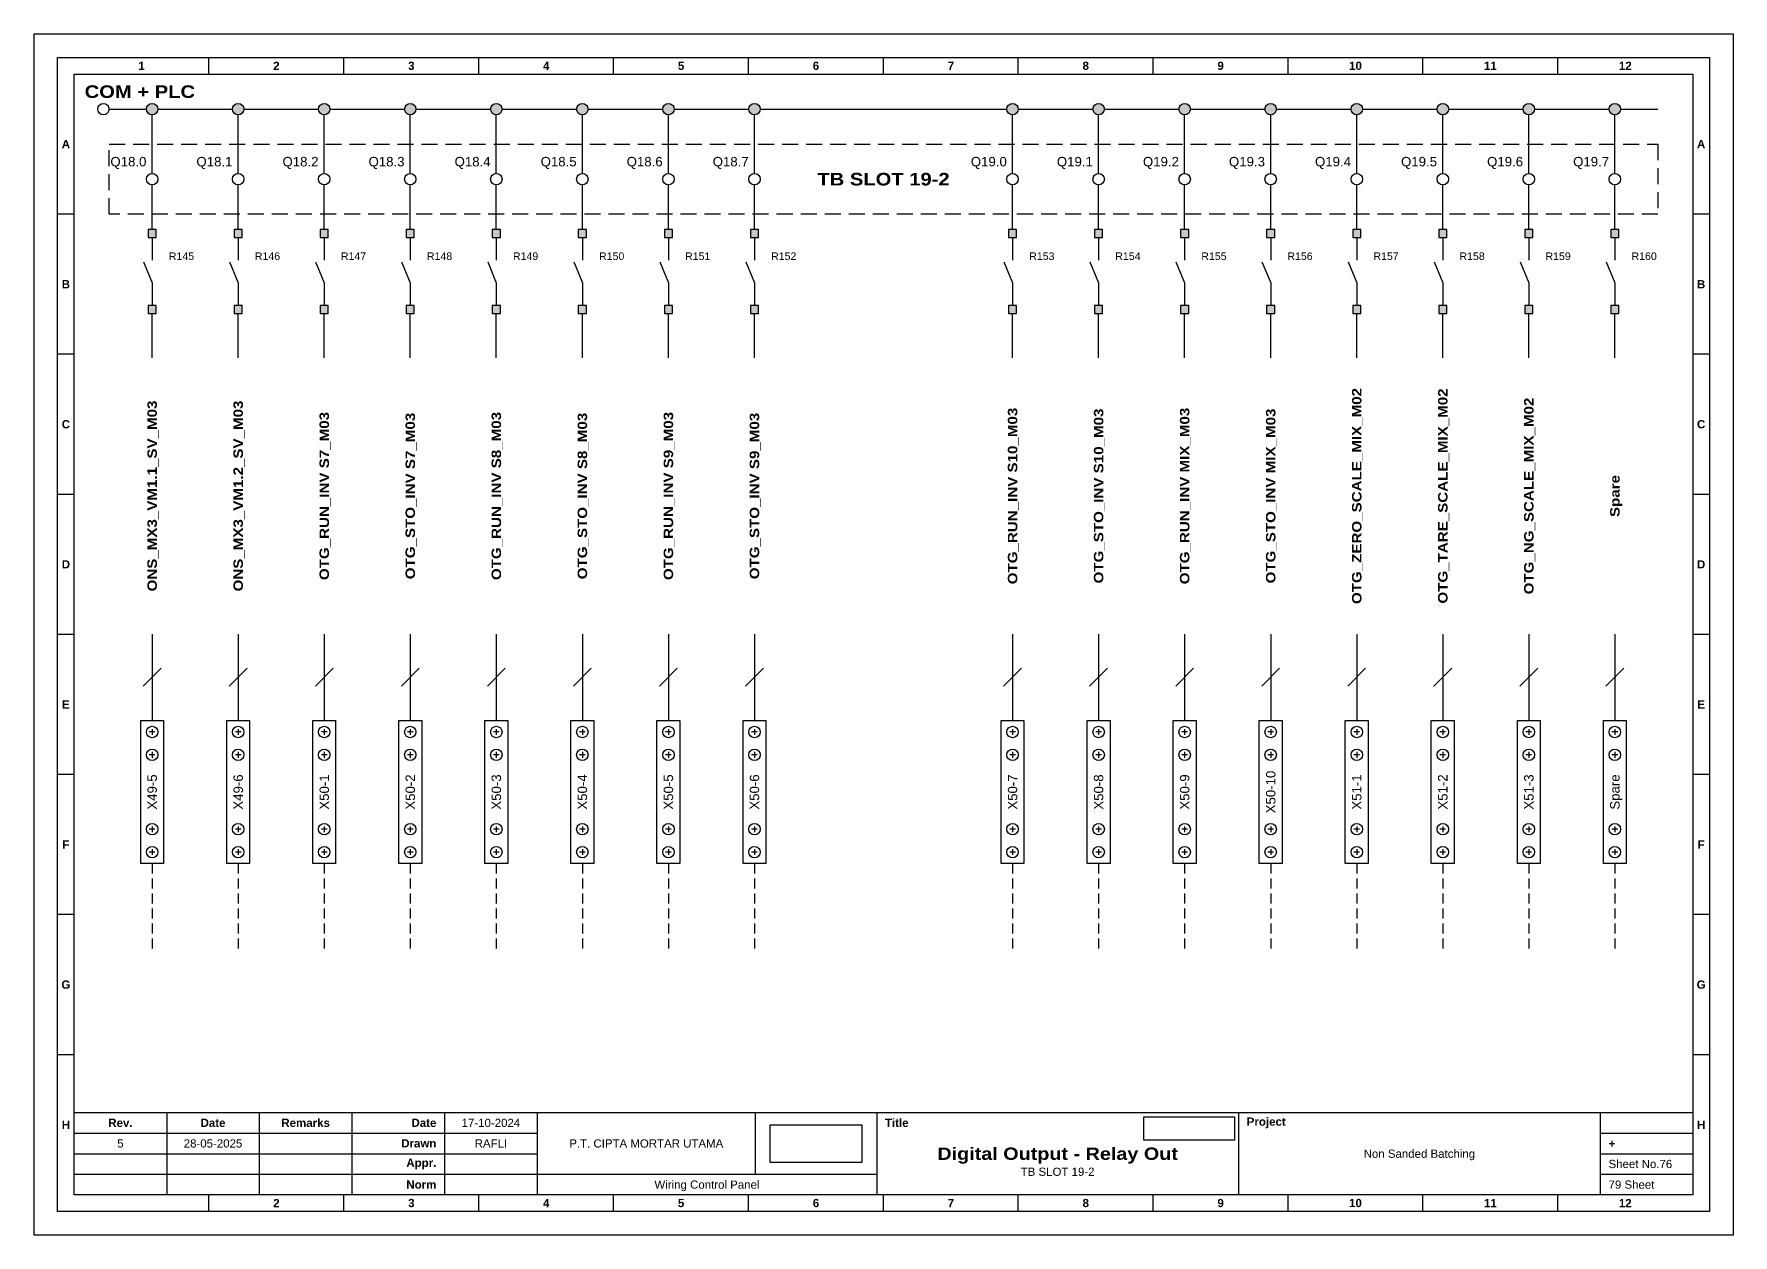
# Model space of a CAD drawing. Header units: millimetres. Extents: x 1512 to 2711, y 1342 to 1994.
# Drawn here: x 2131.7 to 2401.1, y 1341.9 to 1532.4 of the extents above; entities that cross this region are included whole.
import ezdxf
from ezdxf.enums import TextEntityAlignment as Align

# ---------------------------------------------------------------- set-up
doc = ezdxf.new("R2010")
doc.units = ezdxf.units.MM
doc.linetypes.add('HIDDEN', pattern=[9.525, 6.35, -3.175])
doc.styles.add('Bold', font='ariblk.ttf', dxfattribs={"height": 25.4})
doc.styles.get("Standard").update_dxf_attribs({"font": 'arial.ttf'})
picture_1 = doc.add_image_def('image1.png', size_in_pixel=(2048, 847))
picture_2 = doc.add_image_def('image2.png', size_in_pixel=(2092, 542))

# ---------------------------------------------------------------- blocks, each defined once
blk = doc.blocks.new('KOP MU PROJECT')
at = {"color": 6, "ltscale": 50}
for p, q in [((27.74, 184.05), (27.74, 186.66)), ((49.13, 184.05), (49.13, 186.66)), ((70.51, 184.05), (70.51, 186.66)), ((91.89, 184.05), (91.89, 186.66)), ((113.27, 184.05), (113.27, 186.66)), ((134.66, 184.05), (134.66, 186.66)), ((156.04, 184.05), (156.04, 186.66)), ((177.42, 184.05), (177.42, 186.66)), ((198.8, 184.05), (198.8, 186.66)), ((220.19, 184.05), (220.19, 186.66)), ((241.57, 184.05), (241.57, 186.66)), ((6.36, 161.84), (3.75, 161.84)), ((265.59, 161.84), (262.98, 161.84)), ((6.36, 139.63), (3.75, 139.63)), ((265.59, 139.63), (262.98, 139.63)), ((6.36, 117.42), (3.75, 117.42)), ((265.59, 117.42), (262.98, 117.42)), ((6.36, 95.22), (3.75, 95.22)), ((265.59, 95.22), (262.98, 95.22)), ((6.36, 73.01), (3.75, 73.01)), ((265.59, 73.01), (262.98, 73.01)), ((6.36, 50.8), (3.75, 50.8)), ((265.59, 50.8), (262.98, 50.8)), ((6.36, 28.59), (3.75, 28.59)), ((265.59, 28.59), (262.98, 28.59)), ((27.74, 3.75), (27.74, 6.36)), ((49.13, 3.75), (49.13, 6.36)), ((70.51, 3.75), (70.51, 6.36)), ((91.89, 3.75), (91.89, 6.36)), ((113.27, 3.75), (113.27, 6.36)), ((134.66, 3.75), (134.66, 6.36)), ((156.04, 3.75), (156.04, 6.36)), ((177.42, 3.75), (177.42, 6.36)), ((198.8, 3.75), (198.8, 6.36)), ((220.19, 3.75), (220.19, 6.36)), ((241.57, 3.75), (241.57, 6.36))]:
    blk.add_line(p, q, dxfattribs=at)
at = {"ltscale": 50}
for p, q in [((6.36, 19.41), (262.98, 19.41)), ((21.04, 19.41), (21.04, 6.36)), ((35.72, 19.41), (35.72, 6.36)), ((50.41, 19.41), (50.41, 6.36)), ((65.09, 19.41), (65.09, 6.36)), ((79.77, 19.41), (79.77, 6.36)), ((114.35, 19.41), (114.35, 9.62)), ((133.6, 19.41), (133.6, 6.36)), ((190.95, 19.41), (190.95, 6.36)), ((248.3, 19.41), (248.3, 6.36)), ((6.36, 16.15), (79.77, 16.15)), ((248.3, 16.15), (262.98, 16.15)), ((6.36, 12.89), (79.77, 12.89)), ((248.3, 12.89), (262.98, 12.89)), ((6.36, 9.62), (133.6, 9.62)), ((248.3, 9.62), (262.98, 9.62))]:
    blk.add_line(p, q, dxfattribs=at)
at = {"color": 1, "ltscale": 50}
blk.add_lwpolyline([(269.34, 0), (0, 0), (0, 190.41), (269.34, 190.41)], close=True, dxfattribs=at)
at = {"color": 6, "ltscale": 50}
for points in [[(265.59, 3.75), (3.75, 3.75), (3.75, 186.66), (265.59, 186.66)], [(262.98, 6.36), (6.36, 6.36), (6.36, 184.05), (262.98, 184.05)]]:
    blk.add_lwpolyline(points, close=True, dxfattribs=at)
at = {"ltscale": 50, "char_height": 1.305, "attachment_point": 4}
for s, width, heights, insert in [('\\pxqc;{\\fArial|b1|i0|c0|p34;1}', 21.3825, [2.51], (6.36, 185.36)), ('\\pxqc;{\\fArial|b1|i0|c0|p34;2}', 21.3825, [2.51], (27.74, 185.36)), ('\\pxqc;{\\fArial|b1|i0|c0|p34;3}', 21.3825, [2.51], (49.13, 185.36)), ('\\pxqc;{\\fArial|b1|i0|c0|p34;4}', 21.3825, [2.51], (70.51, 185.36)), ('\\pxqc;{\\fArial|b1|i0|c0|p34;5}', 21.3825, [2.51], (91.89, 185.36)), ('\\pxqc;{\\fArial|b1|i0|c0|p34;6}', 21.3825, [2.51], (113.27, 185.36)), ('\\pxqc;{\\fArial|b1|i0|c0|p34;7}', 21.3825, [2.51], (134.66, 185.36)), ('\\pxqc;{\\fArial|b1|i0|c0|p34;8}', 21.3825, [2.51], (156.04, 185.36)), ('\\pxqc;{\\fArial|b1|i0|c0|p34;9}', 21.3825, [2.51], (177.42, 185.36)), ('\\pxqc;{\\fArial|b1|i0|c0|p34;10}', 21.3825, [2.51], (198.8, 185.36)), ('\\pxqc;{\\fArial|b1|i0|c0|p34;11}', 21.3825, [2.51], (220.19, 185.36)), ('\\pxqc;{\\fArial|b1|i0|c0|p34;12}', 21.3825, [2.51], (241.57, 185.36)), ('\\pxqc;{\\fArial|b1|i0|c0|p34;A}', 2.61, [2.51], (3.75, 172.95)), ('\\pxqc;{\\fArial|b1|i0|c0|p34;A}', 2.61, [2.51], (262.98, 172.95)), ('\\pxqc;{\\fArial|b1|i0|c0|p34;B}', 2.61, [2.51], (3.75, 150.74)), ('\\pxqc;{\\fArial|b1|i0|c0|p34;B}', 2.61, [2.51], (262.98, 150.74)), ('\\pxqc;{\\fArial|b1|i0|c0|p34;C}', 2.61, [2.51], (3.75, 128.53)), ('\\pxqc;{\\fArial|b1|i0|c0|p34;C}', 2.61, [2.51], (262.98, 128.53)), ('\\pxqc;{\\fArial|b1|i0|c0|p34;D}', 2.61, [2.51], (3.75, 106.32)), ('\\pxqc;{\\fArial|b1|i0|c0|p34;D}', 2.61, [2.51], (262.98, 106.32)), ('\\pxqc;{\\fArial|b1|i0|c0|p34;E}', 2.61, [2.51], (3.75, 84.11)), ('\\pxqc;{\\fArial|b1|i0|c0|p34;E}', 2.61, [2.51], (262.98, 84.11)), ('\\pxqc;{\\fArial|b1|i0|c0|p34;F}', 2.61, [2.51], (3.75, 61.9)), ('\\pxqc;{\\fArial|b1|i0|c0|p34;F}', 2.61, [2.51], (262.98, 61.9)), ('\\pxqc;{\\fArial|b1|i0|c0|p34;G}', 2.61, [2.51], (3.75, 39.69)), ('\\pxqc;{\\fArial|b1|i0|c0|p34;G}', 2.61, [2.51], (262.98, 39.69)), ('\\pxqc;{\\fArial|b1|i0|c0|p34;H}', 2.61, [2.51], (3.75, 17.47)), ('\\pxqc;{\\fArial|b1|i0|c0|p34;Rev.}', 14.6811, [2.88], (6.36, 17.78)), ('\\pxqc;{\\fArial|b1|i0|c0|p34;Date}', 14.6811, [2.88], (21.04, 17.78)), ('\\pxqc;{\\fArial|b1|i0|c0|p34;Remarks}', 14.6811, [2.88], (35.72, 17.78)), ('\\pxqr;{\\fArial|b1|i0|c0|p34;Date}', 13.3761, [2.88], (50.41, 17.78)), ('\\pxql;{\\fArial|b1|i0|c0|p34;Title}', 50.2419, [2.88], (134.9, 17.78)), ('\\pxql;{\\fArial|b1|i0|c0|p34;Project}', 50.2419, [2.88], (192.25, 17.78)), ('\\pxqc;{\\fArial|b1|i0|c0|p34;H}', 2.61, [2.51], (262.98, 17.47)), ('\\pxqr;{\\fArial|b1|i0|c0|p34;Drawn}', 13.3761, [2.88], (50.41, 14.52)), ('\\pxql;{\\fArial|b1|i0|c0|p34;+}', 14.6811, [2.88], (249.61, 14.52)), ('\\pxqr;{\\fArial|b1|i0|c0|p34;Appr.}', 13.3761, [2.88], (50.41, 11.26)), ('\\pxqr;{\\fArial|b1|i0|c0|p34;Norm}', 13.3761, [2.88], (50.41, 7.99)), ('\\pxqc;{\\fArial|b1|i0|c0|p34;2}', 21.3825, [2.51], (27.74, 5.06)), ('\\pxqc;{\\fArial|b1|i0|c0|p34;3}', 21.3825, [2.51], (49.13, 5.06)), ('\\pxqc;{\\fArial|b1|i0|c0|p34;4}', 21.3825, [2.51], (70.51, 5.06)), ('\\pxqc;{\\fArial|b1|i0|c0|p34;5}', 21.3825, [2.51], (91.89, 5.06)), ('\\pxqc;{\\fArial|b1|i0|c0|p34;6}', 21.3825, [2.51], (113.27, 5.06)), ('\\pxqc;{\\fArial|b1|i0|c0|p34;7}', 21.3825, [2.51], (134.66, 5.06)), ('\\pxqc;{\\fArial|b1|i0|c0|p34;8}', 21.3825, [2.51], (156.04, 5.06)), ('\\pxqc;{\\fArial|b1|i0|c0|p34;9}', 21.3825, [2.51], (177.42, 5.06)), ('\\pxqc;{\\fArial|b1|i0|c0|p34;10}', 21.3825, [2.51], (198.8, 5.06)), ('\\pxqc;{\\fArial|b1|i0|c0|p34;11}', 21.3825, [2.51], (220.19, 5.06)), ('\\pxqc;{\\fArial|b1|i0|c0|p34;12}', 21.3825, [2.51], (241.57, 5.06))]:
    blk.add_mtext_dynamic_manual_height_columns(s, width=width, gutter_width=0.0326, heights=heights, dxfattribs=dict(at, insert=insert))
at = {"ltscale": 50}
for tag, p in [('DATECREATED', (72.43, 17.78)), ('REV', (13.7, 14.52)), ('REVDATE', (28.38, 14.52)), ('REMARKS', (43.06, 14.52)), ('DRAWN', (72.43, 14.52)), ('COMPANY', (97.06, 14.52)), ('PROJECT', (219.62, 12.89)), ('APPR', (72.43, 11.26)), ('NORM', (72.43, 7.99)), ('DRAWINGCATEGORY', (106.68, 7.99)), ('DESCRIPTION', (162.27, 10.03))]:
    blk.add_attdef(tag, text='', height=1.3, dxfattribs=at).set_placement(p, align=Align.MIDDLE_CENTER)
at = {"ltscale": 50, "style": 'Bold'}
blk.add_attdef('TITLE', text='', height=1.96, dxfattribs=at).set_placement((162.27, 12.89), align=Align.MIDDLE_CENTER)
at = {"ltscale": 50}
for tag, p in [('SHEETNUMBER', (249.61, 11.26)), ('TOTALSHEET', (249.61, 7.99))]:
    blk.add_attdef(tag, text='', height=1.3, dxfattribs=at).set_placement(p, align=Align.MIDDLE_LEFT)
image = blk.add_image(picture_1, insert=(116.72, 11.48), size_in_units=(14.5, 6), dxfattribs=at)
image.dxf.flags = 15
image = blk.add_image(picture_2, insert=(175.94, 15.04), size_in_units=(14.36, 3.72), dxfattribs=at)
image.dxf.flags = 15

msp = doc.modelspace()

# ---------------------------------------------------------------- hatches: boundary and pattern name
at = {"true_color": 0x105689}
h = msp.add_hatch(color=146, dxfattribs=at)
h.dxf.hatch_style = 1
h.paths.add_polyline_path([(2383.22, 1520.45, 1), (2381.41, 1520.45, 1)])
h.paths.add_polyline_path([(2369.58, 1520.45, 1), (2367.77, 1520.45, 1)])
h.paths.add_polyline_path([(2355.94, 1520.45, 1), (2354.13, 1520.45, 1)])
h.paths.add_polyline_path([(2342.3, 1520.45, 1), (2340.49, 1520.45, 1)])
h.paths.add_polyline_path([(2328.66, 1520.45, 1), (2326.85, 1520.45, 1)])
h.paths.add_polyline_path([(2315.02, 1520.45, 1), (2313.21, 1520.45, 1)])
h.paths.add_polyline_path([(2301.38, 1520.45, 1), (2299.57, 1520.45, 1)])
h.paths.add_polyline_path([(2287.74, 1520.45, 1), (2285.93, 1520.45, 1)])
h.paths.add_polyline_path([(2246.83, 1520.45, 1), (2245.01, 1520.45, 1)])
h.paths.add_polyline_path([(2233.19, 1520.45, 1), (2231.37, 1520.45, 1)])
h.paths.add_polyline_path([(2219.55, 1520.45, 1), (2217.73, 1520.45, 1)])
h.paths.add_polyline_path([(2205.91, 1520.45, 1), (2204.09, 1520.45, 1)])
h.paths.add_polyline_path([(2192.27, 1520.45, 1), (2190.45, 1520.45, 1)])
h.paths.add_polyline_path([(2178.63, 1520.45, 1), (2176.81, 1520.45, 1)])
h.paths.add_polyline_path([(2164.99, 1520.45, 1), (2163.17, 1520.45, 1)])
h.paths.add_polyline_path([(2151.35, 1520.45, 1), (2149.53, 1520.45, 1)])
h = msp.add_hatch(color=256)
h.dxf.hatch_style = 1
h.paths.add_polyline_path([(2149.8, 1501.38), (2149.8, 1500.1), (2151.08, 1500.1), (2151.08, 1501.38)])
h.paths.add_polyline_path([(2149.8, 1488.05), (2151.08, 1488.05), (2151.08, 1489.33), (2149.8, 1489.33)])
h = msp.add_hatch(color=256)
h.dxf.hatch_style = 1
h.paths.add_polyline_path([(2163.44, 1501.38), (2163.44, 1500.1), (2164.72, 1500.1), (2164.72, 1501.38)])
h.paths.add_polyline_path([(2163.44, 1488.05), (2164.72, 1488.05), (2164.72, 1489.33), (2163.44, 1489.33)])
h = msp.add_hatch(color=256)
h.dxf.hatch_style = 1
h.paths.add_polyline_path([(2177.08, 1501.38), (2177.08, 1500.1), (2178.36, 1500.1), (2178.36, 1501.38)])
h.paths.add_polyline_path([(2177.08, 1488.05), (2178.36, 1488.05), (2178.36, 1489.33), (2177.08, 1489.33)])
h = msp.add_hatch(color=256)
h.dxf.hatch_style = 1
h.paths.add_polyline_path([(2190.72, 1501.38), (2190.72, 1500.1), (2192, 1500.1), (2192, 1501.38)])
h.paths.add_polyline_path([(2190.72, 1488.05), (2192, 1488.05), (2192, 1489.33), (2190.72, 1489.33)])
h = msp.add_hatch(color=256)
h.dxf.hatch_style = 1
h.paths.add_polyline_path([(2204.36, 1501.38), (2204.36, 1500.1), (2205.64, 1500.1), (2205.64, 1501.38)])
h.paths.add_polyline_path([(2204.36, 1488.05), (2205.64, 1488.05), (2205.64, 1489.33), (2204.36, 1489.33)])
h = msp.add_hatch(color=256)
h.dxf.hatch_style = 1
h.paths.add_polyline_path([(2218, 1501.38), (2218, 1500.1), (2219.28, 1500.1), (2219.28, 1501.38)])
h.paths.add_polyline_path([(2218, 1488.05), (2219.28, 1488.05), (2219.28, 1489.33), (2218, 1489.33)])
h = msp.add_hatch(color=256)
h.dxf.hatch_style = 1
h.paths.add_polyline_path([(2231.64, 1501.38), (2231.64, 1500.1), (2232.92, 1500.1), (2232.92, 1501.38)])
h.paths.add_polyline_path([(2231.64, 1488.05), (2232.92, 1488.05), (2232.92, 1489.33), (2231.64, 1489.33)])
h = msp.add_hatch(color=256)
h.dxf.hatch_style = 1
h.paths.add_polyline_path([(2245.28, 1501.38), (2245.28, 1500.1), (2246.56, 1500.1), (2246.56, 1501.38)])
h.paths.add_polyline_path([(2245.28, 1488.05), (2246.56, 1488.05), (2246.56, 1489.33), (2245.28, 1489.33)])
h = msp.add_hatch(color=256)
h.dxf.hatch_style = 1
h.paths.add_polyline_path([(2286.2, 1501.38), (2286.2, 1500.1), (2287.48, 1500.1), (2287.48, 1501.38)])
h.paths.add_polyline_path([(2286.2, 1488.05), (2287.48, 1488.05), (2287.48, 1489.33), (2286.2, 1489.33)])
h = msp.add_hatch(color=256)
h.dxf.hatch_style = 1
h.paths.add_polyline_path([(2299.84, 1501.38), (2299.84, 1500.1), (2301.12, 1500.1), (2301.12, 1501.38)])
h.paths.add_polyline_path([(2299.84, 1488.05), (2301.12, 1488.05), (2301.12, 1489.33), (2299.84, 1489.33)])
h = msp.add_hatch(color=256)
h.dxf.hatch_style = 1
h.paths.add_polyline_path([(2313.48, 1501.38), (2313.48, 1500.1), (2314.76, 1500.1), (2314.76, 1501.38)])
h.paths.add_polyline_path([(2313.48, 1488.05), (2314.76, 1488.05), (2314.76, 1489.33), (2313.48, 1489.33)])
h = msp.add_hatch(color=256)
h.dxf.hatch_style = 1
h.paths.add_polyline_path([(2327.12, 1501.38), (2327.12, 1500.1), (2328.4, 1500.1), (2328.4, 1501.38)])
h.paths.add_polyline_path([(2327.12, 1488.05), (2328.4, 1488.05), (2328.4, 1489.33), (2327.12, 1489.33)])
h = msp.add_hatch(color=256)
h.dxf.hatch_style = 1
h.paths.add_polyline_path([(2340.76, 1501.38), (2340.76, 1500.1), (2342.04, 1500.1), (2342.04, 1501.38)])
h.paths.add_polyline_path([(2340.76, 1488.05), (2342.04, 1488.05), (2342.04, 1489.33), (2340.76, 1489.33)])
h = msp.add_hatch(color=256)
h.dxf.hatch_style = 1
h.paths.add_polyline_path([(2354.4, 1501.38), (2354.4, 1500.1), (2355.68, 1500.1), (2355.68, 1501.38)])
h.paths.add_polyline_path([(2354.4, 1488.05), (2355.68, 1488.05), (2355.68, 1489.33), (2354.4, 1489.33)])
h = msp.add_hatch(color=256)
h.dxf.hatch_style = 1
h.paths.add_polyline_path([(2368.04, 1501.38), (2368.04, 1500.1), (2369.32, 1500.1), (2369.32, 1501.38)])
h.paths.add_polyline_path([(2368.04, 1488.05), (2369.32, 1488.05), (2369.32, 1489.33), (2368.04, 1489.33)])
h = msp.add_hatch(color=256)
h.dxf.hatch_style = 1
h.paths.add_polyline_path([(2381.68, 1501.38), (2381.68, 1500.1), (2382.96, 1500.1), (2382.96, 1501.38)])
h.paths.add_polyline_path([(2381.68, 1488.05), (2382.96, 1488.05), (2382.96, 1489.33), (2381.68, 1489.33)])

# ---------------------------------------------------------------- linework, layer by layer
at = {"color": 146, "true_color": 0x105689}
for p, q in [((2143.62, 1520.45), (2149.53, 1520.45)), ((2150.44, 1510.25), (2150.44, 1519.54)), ((2151.35, 1520.45), (2163.17, 1520.45)), ((2164.08, 1510.25), (2164.08, 1519.54)), ((2164.99, 1520.45), (2176.81, 1520.45)), ((2177.72, 1510.25), (2177.72, 1519.54)), ((2178.63, 1520.45), (2190.45, 1520.45)), ((2191.36, 1510.25), (2191.36, 1519.54)), ((2192.27, 1520.45), (2204.09, 1520.45)), ((2205, 1510.25), (2205, 1519.54)), ((2205.91, 1520.45), (2217.73, 1520.45)), ((2218.64, 1510.25), (2218.64, 1519.54)), ((2219.55, 1520.45), (2231.37, 1520.45)), ((2232.28, 1510.25), (2232.28, 1519.54)), ((2233.19, 1520.45), (2245.01, 1520.45)), ((2245.92, 1510.25), (2245.92, 1519.54)), ((2246.83, 1520.45), (2285.93, 1520.45)), ((2286.84, 1510.25), (2286.84, 1519.54)), ((2287.74, 1520.45), (2299.57, 1520.45)), ((2300.48, 1510.25), (2300.48, 1519.54)), ((2301.38, 1520.45), (2313.21, 1520.45)), ((2314.12, 1510.25), (2314.12, 1519.54)), ((2315.02, 1520.45), (2326.85, 1520.45)), ((2327.76, 1510.25), (2327.76, 1519.54)), ((2328.66, 1520.45), (2340.49, 1520.45)), ((2341.4, 1510.25), (2341.4, 1519.54)), ((2342.3, 1520.45), (2354.13, 1520.45)), ((2355.04, 1510.25), (2355.04, 1519.54)), ((2355.94, 1520.45), (2367.77, 1520.45)), ((2368.68, 1510.25), (2368.68, 1519.54)), ((2369.58, 1520.45), (2381.41, 1520.45)), ((2382.32, 1510.25), (2382.32, 1519.54)), ((2383.22, 1520.45), (2389.14, 1520.45)), ((2150.44, 1501.38), (2150.44, 1508.44)), ((2164.08, 1501.38), (2164.08, 1508.44)), ((2177.72, 1501.38), (2177.72, 1508.44)), ((2191.36, 1501.38), (2191.36, 1508.44)), ((2205, 1501.38), (2205, 1508.44)), ((2218.64, 1501.38), (2218.64, 1508.44)), ((2232.28, 1501.38), (2232.28, 1508.44)), ((2245.92, 1501.38), (2245.92, 1508.44)), ((2286.84, 1501.38), (2286.84, 1508.44)), ((2300.48, 1501.38), (2300.48, 1508.44)), ((2314.12, 1501.38), (2314.12, 1508.44)), ((2327.76, 1501.38), (2327.76, 1508.44)), ((2341.4, 1501.38), (2341.4, 1508.44)), ((2355.04, 1501.38), (2355.04, 1508.44)), ((2368.68, 1501.38), (2368.68, 1508.44)), ((2382.32, 1501.38), (2382.32, 1508.44)), ((2150.44, 1481), (2150.44, 1488.05)), ((2164.08, 1481), (2164.08, 1488.05)), ((2177.72, 1481), (2177.72, 1488.05)), ((2191.36, 1481), (2191.36, 1488.05)), ((2205, 1481), (2205, 1488.05)), ((2218.64, 1481), (2218.64, 1488.05)), ((2232.28, 1481), (2232.28, 1488.05)), ((2245.92, 1481), (2245.92, 1488.05)), ((2286.84, 1481), (2286.84, 1488.05)), ((2300.48, 1481), (2300.48, 1488.05)), ((2314.12, 1481), (2314.12, 1488.05)), ((2327.76, 1481), (2327.76, 1488.05)), ((2341.4, 1481), (2341.4, 1488.05)), ((2355.04, 1481), (2355.04, 1488.05)), ((2368.68, 1481), (2368.68, 1488.05)), ((2382.32, 1481), (2382.32, 1488.05)), ((2150.44, 1437.23), (2150.44, 1423.51)), ((2164.08, 1437.23), (2164.08, 1423.51)), ((2177.72, 1437.23), (2177.72, 1423.51)), ((2191.36, 1437.23), (2191.36, 1423.51)), ((2205, 1437.23), (2205, 1423.51)), ((2218.64, 1437.23), (2218.64, 1423.51)), ((2232.28, 1437.23), (2232.28, 1423.51)), ((2245.92, 1437.23), (2245.92, 1423.51)), ((2286.84, 1437.23), (2286.84, 1423.51)), ((2300.48, 1437.23), (2300.48, 1423.51)), ((2314.12, 1437.23), (2314.12, 1423.51)), ((2327.76, 1437.23), (2327.76, 1423.51)), ((2341.4, 1437.23), (2341.4, 1423.51)), ((2355.04, 1437.23), (2355.04, 1423.51)), ((2368.68, 1437.23), (2368.68, 1423.51)), ((2382.32, 1437.23), (2382.32, 1423.51)), ((2149.03, 1428.96), (2151.85, 1431.79)), ((2162.67, 1428.96), (2165.49, 1431.79)), ((2176.31, 1428.96), (2179.13, 1431.79)), ((2189.95, 1428.96), (2192.77, 1431.79)), ((2203.59, 1428.96), (2206.41, 1431.79)), ((2217.23, 1428.96), (2220.05, 1431.79)), ((2230.86, 1428.96), (2233.69, 1431.79)), ((2244.5, 1428.96), (2247.33, 1431.79)), ((2285.42, 1428.96), (2288.25, 1431.79)), ((2299.06, 1428.96), (2301.89, 1431.79)), ((2312.7, 1428.96), (2315.53, 1431.79)), ((2326.34, 1428.96), (2329.17, 1431.79)), ((2339.98, 1428.96), (2342.81, 1431.79)), ((2353.62, 1428.96), (2356.45, 1431.79)), ((2367.26, 1428.96), (2370.09, 1431.79)), ((2380.9, 1428.96), (2383.73, 1431.79))]:
    msp.add_line(p, q, dxfattribs=at)
at = {"ltscale": 50}
for p, q in [((2150.44, 1500.1), (2150.44, 1496.51)), ((2164.08, 1500.1), (2164.08, 1496.51)), ((2177.72, 1500.1), (2177.72, 1496.51)), ((2191.36, 1500.1), (2191.36, 1496.51)), ((2205, 1500.1), (2205, 1496.51)), ((2218.64, 1500.1), (2218.64, 1496.51)), ((2232.28, 1500.1), (2232.28, 1496.51)), ((2245.92, 1500.1), (2245.92, 1496.51)), ((2286.84, 1500.1), (2286.84, 1496.51)), ((2300.48, 1500.1), (2300.48, 1496.51)), ((2314.12, 1500.1), (2314.12, 1496.51)), ((2327.76, 1500.1), (2327.76, 1496.51)), ((2341.4, 1500.1), (2341.4, 1496.51)), ((2355.04, 1500.1), (2355.04, 1496.51)), ((2368.68, 1500.1), (2368.68, 1496.51)), ((2382.32, 1500.1), (2382.32, 1496.51)), ((2149.07, 1496.24), (2150.44, 1492.92)), ((2162.71, 1496.24), (2164.08, 1492.92)), ((2176.35, 1496.24), (2177.72, 1492.92)), ((2189.99, 1496.24), (2191.36, 1492.92)), ((2203.63, 1496.24), (2205, 1492.92)), ((2217.27, 1496.24), (2218.64, 1492.92)), ((2230.91, 1496.24), (2232.28, 1492.92)), ((2244.55, 1496.24), (2245.92, 1492.92)), ((2285.46, 1496.24), (2286.84, 1492.92)), ((2299.1, 1496.24), (2300.48, 1492.92)), ((2312.74, 1496.24), (2314.12, 1492.92)), ((2326.38, 1496.24), (2327.76, 1492.92)), ((2340.02, 1496.24), (2341.4, 1492.92)), ((2353.66, 1496.24), (2355.04, 1492.92)), ((2367.3, 1496.24), (2368.68, 1492.92)), ((2380.94, 1496.24), (2382.32, 1492.92)), ((2150.44, 1492.92), (2150.44, 1489.33)), ((2164.08, 1492.92), (2164.08, 1489.33)), ((2177.72, 1492.92), (2177.72, 1489.33)), ((2191.36, 1492.92), (2191.36, 1489.33)), ((2205, 1492.92), (2205, 1489.33)), ((2218.64, 1492.92), (2218.64, 1489.33)), ((2232.28, 1492.92), (2232.28, 1489.33)), ((2245.92, 1492.92), (2245.92, 1489.33)), ((2286.84, 1492.92), (2286.84, 1489.33)), ((2300.48, 1492.92), (2300.48, 1489.33)), ((2314.12, 1492.92), (2314.12, 1489.33)), ((2327.76, 1492.92), (2327.76, 1489.33)), ((2341.4, 1492.92), (2341.4, 1489.33)), ((2355.04, 1492.92), (2355.04, 1489.33)), ((2368.68, 1492.92), (2368.68, 1489.33)), ((2382.32, 1492.92), (2382.32, 1489.33))]:
    msp.add_line(p, q, dxfattribs=at)
at = {"color": 6}
for p, q in [((2150.44, 1422.15), (2150.44, 1421.25)), ((2164.08, 1422.15), (2164.08, 1421.25)), ((2177.72, 1422.15), (2177.72, 1421.25)), ((2191.36, 1422.15), (2191.36, 1421.25)), ((2205, 1422.15), (2205, 1421.25)), ((2218.64, 1422.15), (2218.64, 1421.25)), ((2232.28, 1422.15), (2232.28, 1421.25)), ((2245.92, 1422.15), (2245.92, 1421.25)), ((2286.84, 1422.15), (2286.84, 1421.25)), ((2300.48, 1422.15), (2300.48, 1421.25)), ((2314.12, 1422.15), (2314.12, 1421.25)), ((2327.76, 1422.15), (2327.76, 1421.25)), ((2341.4, 1422.15), (2341.4, 1421.25)), ((2355.04, 1422.15), (2355.04, 1421.25)), ((2368.68, 1422.15), (2368.68, 1421.25)), ((2382.32, 1422.15), (2382.32, 1421.25)), ((2150.89, 1421.7), (2149.99, 1421.7)), ((2164.53, 1421.7), (2163.63, 1421.7)), ((2178.17, 1421.7), (2177.27, 1421.7)), ((2191.81, 1421.7), (2190.91, 1421.7)), ((2205.45, 1421.7), (2204.55, 1421.7)), ((2219.09, 1421.7), (2218.19, 1421.7)), ((2232.73, 1421.7), (2231.83, 1421.7)), ((2246.37, 1421.7), (2245.47, 1421.7)), ((2287.29, 1421.7), (2286.38, 1421.7)), ((2300.93, 1421.7), (2300.02, 1421.7)), ((2314.57, 1421.7), (2313.66, 1421.7)), ((2328.21, 1421.7), (2327.3, 1421.7)), ((2341.85, 1421.7), (2340.94, 1421.7)), ((2355.49, 1421.7), (2354.58, 1421.7)), ((2369.13, 1421.7), (2368.22, 1421.7)), ((2382.77, 1421.7), (2381.86, 1421.7)), ((2150.89, 1418.07), (2149.99, 1418.07)), ((2150.44, 1418.53), (2150.44, 1417.62)), ((2164.53, 1418.07), (2163.63, 1418.07)), ((2164.08, 1418.53), (2164.08, 1417.62)), ((2178.17, 1418.07), (2177.27, 1418.07)), ((2177.72, 1418.53), (2177.72, 1417.62)), ((2191.81, 1418.07), (2190.91, 1418.07)), ((2191.36, 1418.53), (2191.36, 1417.62)), ((2205.45, 1418.07), (2204.55, 1418.07)), ((2205, 1418.53), (2205, 1417.62)), ((2219.09, 1418.07), (2218.19, 1418.07)), ((2218.64, 1418.53), (2218.64, 1417.62)), ((2232.73, 1418.07), (2231.83, 1418.07)), ((2232.28, 1418.53), (2232.28, 1417.62)), ((2246.37, 1418.07), (2245.47, 1418.07)), ((2245.92, 1418.53), (2245.92, 1417.62)), ((2287.29, 1418.07), (2286.38, 1418.07)), ((2286.84, 1418.53), (2286.84, 1417.62)), ((2300.93, 1418.07), (2300.02, 1418.07)), ((2300.48, 1418.53), (2300.48, 1417.62)), ((2314.57, 1418.07), (2313.66, 1418.07)), ((2314.12, 1418.53), (2314.12, 1417.62)), ((2328.21, 1418.07), (2327.3, 1418.07)), ((2327.76, 1418.53), (2327.76, 1417.62)), ((2341.85, 1418.07), (2340.94, 1418.07)), ((2341.4, 1418.53), (2341.4, 1417.62)), ((2355.49, 1418.07), (2354.58, 1418.07)), ((2355.04, 1418.53), (2355.04, 1417.62)), ((2369.13, 1418.07), (2368.22, 1418.07)), ((2368.68, 1418.53), (2368.68, 1417.62)), ((2382.77, 1418.07), (2381.86, 1418.07)), ((2382.32, 1418.53), (2382.32, 1417.62)), ((2150.89, 1406.29), (2149.99, 1406.29)), ((2150.44, 1406.74), (2150.44, 1405.83)), ((2164.53, 1406.29), (2163.63, 1406.29)), ((2164.08, 1406.74), (2164.08, 1405.83)), ((2178.17, 1406.29), (2177.27, 1406.29)), ((2177.72, 1406.74), (2177.72, 1405.83)), ((2191.81, 1406.29), (2190.91, 1406.29)), ((2191.36, 1406.74), (2191.36, 1405.83)), ((2205.45, 1406.29), (2204.55, 1406.29)), ((2205, 1406.74), (2205, 1405.83)), ((2219.09, 1406.29), (2218.19, 1406.29)), ((2218.64, 1406.74), (2218.64, 1405.83)), ((2232.73, 1406.29), (2231.83, 1406.29)), ((2232.28, 1406.74), (2232.28, 1405.83)), ((2246.37, 1406.29), (2245.47, 1406.29)), ((2245.92, 1406.74), (2245.92, 1405.83)), ((2287.29, 1406.29), (2286.38, 1406.29)), ((2286.84, 1406.74), (2286.84, 1405.83)), ((2300.93, 1406.29), (2300.02, 1406.29)), ((2300.48, 1406.74), (2300.48, 1405.83)), ((2314.57, 1406.29), (2313.66, 1406.29)), ((2314.12, 1406.74), (2314.12, 1405.83)), ((2328.21, 1406.29), (2327.3, 1406.29)), ((2327.76, 1406.74), (2327.76, 1405.83)), ((2341.85, 1406.29), (2340.94, 1406.29)), ((2341.4, 1406.74), (2341.4, 1405.83)), ((2355.49, 1406.29), (2354.58, 1406.29)), ((2355.04, 1406.74), (2355.04, 1405.83)), ((2369.13, 1406.29), (2368.22, 1406.29)), ((2368.68, 1406.74), (2368.68, 1405.83)), ((2382.77, 1406.29), (2381.86, 1406.29)), ((2382.32, 1406.74), (2382.32, 1405.83)), ((2150.89, 1402.66), (2149.99, 1402.66)), ((2150.44, 1403.11), (2150.44, 1402.21)), ((2164.53, 1402.66), (2163.63, 1402.66)), ((2164.08, 1403.11), (2164.08, 1402.21)), ((2178.17, 1402.66), (2177.27, 1402.66)), ((2177.72, 1403.11), (2177.72, 1402.21)), ((2191.81, 1402.66), (2190.91, 1402.66)), ((2191.36, 1403.11), (2191.36, 1402.21)), ((2205.45, 1402.66), (2204.55, 1402.66)), ((2205, 1403.11), (2205, 1402.21)), ((2219.09, 1402.66), (2218.19, 1402.66)), ((2218.64, 1403.11), (2218.64, 1402.21)), ((2232.73, 1402.66), (2231.83, 1402.66)), ((2232.28, 1403.11), (2232.28, 1402.21)), ((2246.37, 1402.66), (2245.47, 1402.66)), ((2245.92, 1403.11), (2245.92, 1402.21)), ((2287.29, 1402.66), (2286.38, 1402.66)), ((2286.84, 1403.11), (2286.84, 1402.21)), ((2300.93, 1402.66), (2300.02, 1402.66)), ((2300.48, 1403.11), (2300.48, 1402.21)), ((2314.57, 1402.66), (2313.66, 1402.66)), ((2314.12, 1403.11), (2314.12, 1402.21)), ((2328.21, 1402.66), (2327.3, 1402.66)), ((2327.76, 1403.11), (2327.76, 1402.21)), ((2341.85, 1402.66), (2340.94, 1402.66)), ((2341.4, 1403.11), (2341.4, 1402.21)), ((2355.49, 1402.66), (2354.58, 1402.66)), ((2355.04, 1403.11), (2355.04, 1402.21)), ((2369.13, 1402.66), (2368.22, 1402.66)), ((2368.68, 1403.11), (2368.68, 1402.21)), ((2382.77, 1402.66), (2381.86, 1402.66)), ((2382.32, 1403.11), (2382.32, 1402.21))]:
    msp.add_line(p, q, dxfattribs=at)
at = {"color": 146, "linetype": 'HIDDEN', "ltscale": 0.25, "true_color": 0x105689}
for p, q in [((2150.44, 1400.85), (2150.44, 1387.13)), ((2164.08, 1400.85), (2164.08, 1387.13)), ((2177.72, 1400.85), (2177.72, 1387.13)), ((2191.36, 1400.85), (2191.36, 1387.13)), ((2205, 1400.85), (2205, 1387.13)), ((2218.64, 1400.85), (2218.64, 1387.13)), ((2232.28, 1400.85), (2232.28, 1387.13)), ((2245.92, 1400.85), (2245.92, 1387.13)), ((2286.84, 1400.85), (2286.84, 1387.13)), ((2300.48, 1400.85), (2300.48, 1387.13)), ((2314.12, 1400.85), (2314.12, 1387.13)), ((2327.76, 1400.85), (2327.76, 1387.13)), ((2341.4, 1400.85), (2341.4, 1387.13)), ((2355.04, 1400.85), (2355.04, 1387.13)), ((2368.68, 1400.85), (2368.68, 1387.13)), ((2382.32, 1400.85), (2382.32, 1387.13))]:
    msp.add_line(p, q, dxfattribs=at)
at = {"linetype": 'HIDDEN', "ltscale": 0.4}
msp.add_lwpolyline([(2143.62, 1514.89), (2389.14, 1514.89), (2389.14, 1503.79), (2143.62, 1503.79)], close=True, dxfattribs=at)
at = {"ltscale": 500}
for points in [[(2149.8, 1500.1), (2151.08, 1500.1), (2151.08, 1501.38), (2149.8, 1501.38)], [(2163.44, 1500.1), (2164.72, 1500.1), (2164.72, 1501.38), (2163.44, 1501.38)], [(2177.08, 1500.1), (2178.36, 1500.1), (2178.36, 1501.38), (2177.08, 1501.38)], [(2190.72, 1500.1), (2192, 1500.1), (2192, 1501.38), (2190.72, 1501.38)], [(2204.36, 1500.1), (2205.64, 1500.1), (2205.64, 1501.38), (2204.36, 1501.38)], [(2218, 1500.1), (2219.28, 1500.1), (2219.28, 1501.38), (2218, 1501.38)], [(2231.64, 1500.1), (2232.92, 1500.1), (2232.92, 1501.38), (2231.64, 1501.38)], [(2245.28, 1500.1), (2246.56, 1500.1), (2246.56, 1501.38), (2245.28, 1501.38)], [(2286.2, 1500.1), (2287.48, 1500.1), (2287.48, 1501.38), (2286.2, 1501.38)], [(2299.84, 1500.1), (2301.12, 1500.1), (2301.12, 1501.38), (2299.84, 1501.38)], [(2313.48, 1500.1), (2314.76, 1500.1), (2314.76, 1501.38), (2313.48, 1501.38)], [(2327.12, 1500.1), (2328.4, 1500.1), (2328.4, 1501.38), (2327.12, 1501.38)], [(2340.76, 1500.1), (2342.04, 1500.1), (2342.04, 1501.38), (2340.76, 1501.38)], [(2354.4, 1500.1), (2355.68, 1500.1), (2355.68, 1501.38), (2354.4, 1501.38)], [(2368.04, 1500.1), (2369.32, 1500.1), (2369.32, 1501.38), (2368.04, 1501.38)], [(2381.68, 1500.1), (2382.96, 1500.1), (2382.96, 1501.38), (2381.68, 1501.38)], [(2149.8, 1488.05), (2151.08, 1488.05), (2151.08, 1489.33), (2149.8, 1489.33)], [(2163.44, 1488.05), (2164.72, 1488.05), (2164.72, 1489.33), (2163.44, 1489.33)], [(2177.08, 1488.05), (2178.36, 1488.05), (2178.36, 1489.33), (2177.08, 1489.33)], [(2190.72, 1488.05), (2192, 1488.05), (2192, 1489.33), (2190.72, 1489.33)], [(2204.36, 1488.05), (2205.64, 1488.05), (2205.64, 1489.33), (2204.36, 1489.33)], [(2218, 1488.05), (2219.28, 1488.05), (2219.28, 1489.33), (2218, 1489.33)], [(2231.64, 1488.05), (2232.92, 1488.05), (2232.92, 1489.33), (2231.64, 1489.33)], [(2245.28, 1488.05), (2246.56, 1488.05), (2246.56, 1489.33), (2245.28, 1489.33)], [(2286.2, 1488.05), (2287.48, 1488.05), (2287.48, 1489.33), (2286.2, 1489.33)], [(2299.84, 1488.05), (2301.12, 1488.05), (2301.12, 1489.33), (2299.84, 1489.33)], [(2313.48, 1488.05), (2314.76, 1488.05), (2314.76, 1489.33), (2313.48, 1489.33)], [(2327.12, 1488.05), (2328.4, 1488.05), (2328.4, 1489.33), (2327.12, 1489.33)], [(2340.76, 1488.05), (2342.04, 1488.05), (2342.04, 1489.33), (2340.76, 1489.33)], [(2354.4, 1488.05), (2355.68, 1488.05), (2355.68, 1489.33), (2354.4, 1489.33)], [(2368.04, 1488.05), (2369.32, 1488.05), (2369.32, 1489.33), (2368.04, 1489.33)], [(2381.68, 1488.05), (2382.96, 1488.05), (2382.96, 1489.33), (2381.68, 1489.33)]]:
    msp.add_lwpolyline(points, close=True, dxfattribs=at)
at = {"color": 6}
for points in [[(2148.63, 1423.51), (2152.25, 1423.51), (2152.25, 1400.85), (2148.63, 1400.85)], [(2162.27, 1423.51), (2165.89, 1423.51), (2165.89, 1400.85), (2162.27, 1400.85)], [(2175.91, 1423.51), (2179.53, 1423.51), (2179.53, 1400.85), (2175.91, 1400.85)], [(2189.55, 1423.51), (2193.17, 1423.51), (2193.17, 1400.85), (2189.55, 1400.85)], [(2203.19, 1423.51), (2206.81, 1423.51), (2206.81, 1400.85), (2203.19, 1400.85)], [(2216.83, 1423.51), (2220.45, 1423.51), (2220.45, 1400.85), (2216.83, 1400.85)], [(2230.47, 1423.51), (2234.09, 1423.51), (2234.09, 1400.85), (2230.47, 1400.85)], [(2244.11, 1423.51), (2247.73, 1423.51), (2247.73, 1400.85), (2244.11, 1400.85)], [(2285.02, 1423.51), (2288.65, 1423.51), (2288.65, 1400.85), (2285.02, 1400.85)], [(2298.66, 1423.51), (2302.29, 1423.51), (2302.29, 1400.85), (2298.66, 1400.85)], [(2312.3, 1423.51), (2315.93, 1423.51), (2315.93, 1400.85), (2312.3, 1400.85)], [(2325.94, 1423.51), (2329.57, 1423.51), (2329.57, 1400.85), (2325.94, 1400.85)], [(2339.58, 1423.51), (2343.21, 1423.51), (2343.21, 1400.85), (2339.58, 1400.85)], [(2353.22, 1423.51), (2356.85, 1423.51), (2356.85, 1400.85), (2353.22, 1400.85)], [(2366.86, 1423.51), (2370.49, 1423.51), (2370.49, 1400.85), (2366.86, 1400.85)], [(2380.5, 1423.51), (2384.13, 1423.51), (2384.13, 1400.85), (2380.5, 1400.85)]]:
    msp.add_lwpolyline(points, close=True, dxfattribs=at)
at = {"color": 146, "ltscale": 500, "true_color": 0x105689}
for centre in [(2142.71, 1520.45), (2150.44, 1520.45), (2164.08, 1520.45), (2177.72, 1520.45), (2191.36, 1520.45), (2205, 1520.45), (2218.64, 1520.45), (2232.28, 1520.45), (2245.92, 1520.45), (2286.84, 1520.45), (2300.48, 1520.45), (2314.12, 1520.45), (2327.76, 1520.45), (2341.4, 1520.45), (2355.04, 1520.45), (2368.68, 1520.45), (2382.32, 1520.45), (2150.44, 1509.34), (2164.08, 1509.34), (2177.72, 1509.34), (2191.36, 1509.34), (2205, 1509.34), (2218.64, 1509.34), (2232.28, 1509.34), (2245.92, 1509.34), (2286.84, 1509.34), (2300.48, 1509.34), (2314.12, 1509.34), (2327.76, 1509.34), (2341.4, 1509.34), (2355.04, 1509.34), (2368.68, 1509.34), (2382.32, 1509.34)]:
    msp.add_circle(centre, 0.907, dxfattribs=at)
at = {"color": 6, "ltscale": 500}
for centre in [(2150.44, 1421.7), (2164.08, 1421.7), (2177.72, 1421.7), (2191.36, 1421.7), (2205, 1421.7), (2218.64, 1421.7), (2232.28, 1421.7), (2245.92, 1421.7), (2286.84, 1421.7), (2300.48, 1421.7), (2314.12, 1421.7), (2327.76, 1421.7), (2341.4, 1421.7), (2355.04, 1421.7), (2368.68, 1421.7), (2382.32, 1421.7), (2150.44, 1418.07), (2164.08, 1418.07), (2177.72, 1418.07), (2191.36, 1418.07), (2205, 1418.07), (2218.64, 1418.07), (2232.28, 1418.07), (2245.92, 1418.07), (2286.84, 1418.07), (2300.48, 1418.07), (2314.12, 1418.07), (2327.76, 1418.07), (2341.4, 1418.07), (2355.04, 1418.07), (2368.68, 1418.07), (2382.32, 1418.07), (2150.44, 1406.29), (2164.08, 1406.29), (2177.72, 1406.29), (2191.36, 1406.29), (2205, 1406.29), (2218.64, 1406.29), (2232.28, 1406.29), (2245.92, 1406.29), (2286.84, 1406.29), (2300.48, 1406.29), (2314.12, 1406.29), (2327.76, 1406.29), (2341.4, 1406.29), (2355.04, 1406.29), (2368.68, 1406.29), (2382.32, 1406.29), (2150.44, 1402.66), (2164.08, 1402.66), (2177.72, 1402.66), (2191.36, 1402.66), (2205, 1402.66), (2218.64, 1402.66), (2232.28, 1402.66), (2245.92, 1402.66), (2286.84, 1402.66), (2300.48, 1402.66), (2314.12, 1402.66), (2327.76, 1402.66), (2341.4, 1402.66), (2355.04, 1402.66), (2368.68, 1402.66), (2382.32, 1402.66)]:
    msp.add_circle(centre, 0.907, dxfattribs=at)

# ---------------------------------------------------------------- block references
msp.add_blockref('KOP MU PROJECT', (2131.71, 1341.95)).add_auto_attribs({'DESCRIPTION': 'TB SLOT 19-2', 'TITLE': 'Digital Output - Relay Out', 'PROJECT': 'Non Sanded Batching', 'COMPANY': 'P.T. CIPTA MORTAR UTAMA', 'DRAWINGCATEGORY': 'Wiring Control Panel', 'DRAWN': 'RAFLI', 'DATECREATED': '17-10-2024', 'REVDATE': '28-05-2025', 'REV': '5', 'SHEETNUMBER': 'Sheet No.76', 'TOTALSHEET': '79 Sheet'})

# ---------------------------------------------------------------- texts
at = {"ltscale": 500, "style": 'Bold'}
msp.add_text('COM + PLC', height=2, dxfattribs=at).set_placement((2139.74, 1523.22), align=Align.MIDDLE_LEFT)
at = {"ltscale": 500}
for s, p in [('Q18.0', (2149.53, 1512.12)), ('Q18.1', (2163.17, 1512.12)), ('Q18.2', (2176.81, 1512.12)), ('Q18.3', (2190.45, 1512.12)), ('Q18.4', (2204.09, 1512.12)), ('Q18.5', (2217.73, 1512.12)), ('Q18.6', (2231.37, 1512.12)), ('Q18.7', (2245.01, 1512.12)), ('Q19.0', (2285.93, 1512.12)), ('Q19.1', (2299.57, 1512.12)), ('Q19.2', (2313.21, 1512.12)), ('Q19.3', (2326.85, 1512.12)), ('Q19.4', (2340.49, 1512.12)), ('Q19.5', (2354.13, 1512.12)), ('Q19.6', (2367.77, 1512.12)), ('Q19.7', (2381.41, 1512.12))]:
    msp.add_text(s, height=1.5, dxfattribs=at).set_placement(p, align=Align.MIDDLE_RIGHT)
at = {"ltscale": 500, "style": 'Bold'}
msp.add_text('TB SLOT 19-2', height=2, dxfattribs=at).set_placement((2266.38, 1509.34), align=Align.MIDDLE_CENTER)
at = {"ltscale": 500}
for s, p in [('R145', (2153.08, 1497.13)), ('R146', (2166.72, 1497.13)), ('R147', (2180.36, 1497.13)), ('R148', (2194, 1497.13)), ('R149', (2207.64, 1497.13)), ('R150', (2221.28, 1497.13)), ('R151', (2234.92, 1497.13)), ('R152', (2248.56, 1497.13)), ('R153', (2289.48, 1497.13)), ('R154', (2303.12, 1497.13)), ('R155', (2316.76, 1497.13)), ('R156', (2330.4, 1497.13)), ('R157', (2344.04, 1497.13)), ('R158', (2357.68, 1497.13)), ('R159', (2371.32, 1497.13)), ('R160', (2384.96, 1497.13))]:
    msp.add_text(s, height=1.2, dxfattribs=at).set_placement(p, align=Align.MIDDLE_LEFT)
at = {"ltscale": 500, "style": 'Bold'}
for s, p in [('OTG_ZERO_SCALE_MIX_M02', (2341.4, 1459.11)), ('OTG_TARE_SCALE_MIX_M02', (2355.04, 1459.11)), ('ONS_MX3_VM1.1_SV_M03', (2150.44, 1459.11)), ('ONS_MX3_VM1.2_SV_M03', (2164.08, 1459.11)), ('OTG_NG_SCALE_MIX_M02', (2368.68, 1459.11)), ('OTG_RUN_INV S7_M03', (2177.72, 1459.11)), ('OTG_STO_INV S7_M03', (2191.36, 1459.11)), ('OTG_RUN_INV S8_M03', (2205, 1459.11)), ('OTG_STO_INV S8_M03', (2218.64, 1459.11)), ('OTG_RUN_INV S9_M03', (2232.28, 1459.11)), ('OTG_STO_INV S9_M03', (2245.92, 1459.11)), ('OTG_RUN_INV S10_M03', (2286.84, 1459.11)), ('OTG_STO_INV S10_M03', (2300.48, 1459.11)), ('OTG_RUN_INV MIX_M03', (2314.12, 1459.11)), ('OTG_STO_INV MIX_M03', (2327.76, 1459.11)), ('Spare', (2382.32, 1459.11))]:
    msp.add_text(s, height=1.5, rotation=90, dxfattribs=at).set_placement(p, align=Align.MIDDLE_CENTER)
at = {"ltscale": 500}
for s, p in [('X49-5', (2150.44, 1412.18)), ('X49-6', (2164.08, 1412.18)), ('X50-1', (2177.72, 1412.18)), ('X50-2', (2191.36, 1412.18)), ('X50-3', (2205, 1412.18)), ('X50-4', (2218.64, 1412.18)), ('X50-5', (2232.28, 1412.18)), ('X50-6', (2245.92, 1412.18)), ('X50-7', (2286.84, 1412.18)), ('X50-8', (2300.48, 1412.18)), ('X50-9', (2314.12, 1412.18)), ('X50-10', (2327.76, 1412.18)), ('X51-1', (2341.4, 1412.18)), ('X51-2', (2355.04, 1412.18)), ('X51-3', (2368.68, 1412.18)), ('Spare', (2382.32, 1412.18))]:
    msp.add_text(s, height=1.5, rotation=90, dxfattribs=at).set_placement(p, align=Align.MIDDLE_CENTER)

doc.saveas('drawing.dxf')
